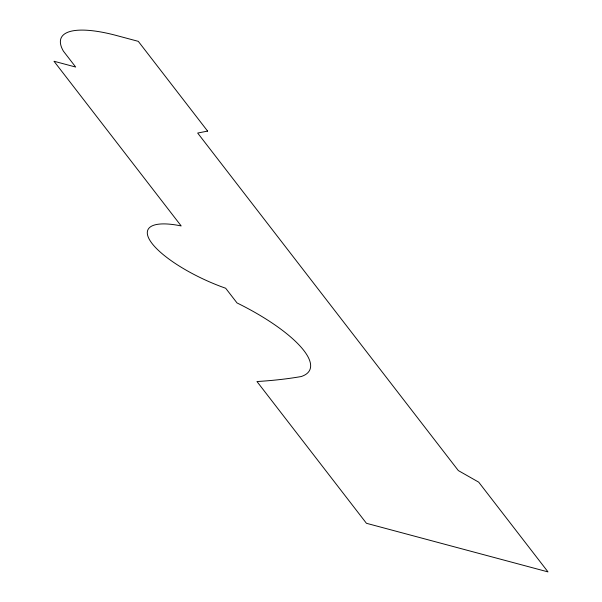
<?xml version="1.0" encoding="UTF-8"?>
<svg xmlns="http://www.w3.org/2000/svg" width="602" height="602" viewBox="0 0 602 602"><rect width="100%" height="100%" fill="white"/><g stroke="black" fill="none" stroke-linecap="round" stroke-linejoin="round"><path stroke-width="0.9" d="M207.6 131.093L197.674 133.05L458.333 470.576L478.703 482.157L548.008 571.9L366.43 523.288L256.964 381.533A849.618 252.659 24.5 0 0 301.113 376.559A104.086 30.95 24.5 0 0 237.022 302.941L225.667 288.238A73.542 21.868 24.5 0 1 151.2 242.328A73.542 21.868 24.5 0 1 181.179 225.938L53.992 61.246L75.686 67.048L63.421 51.17A96.922 28.821 24.5 0 1 117.683 35.834L138.294 41.35L207.6 131.093"/></g></svg>
